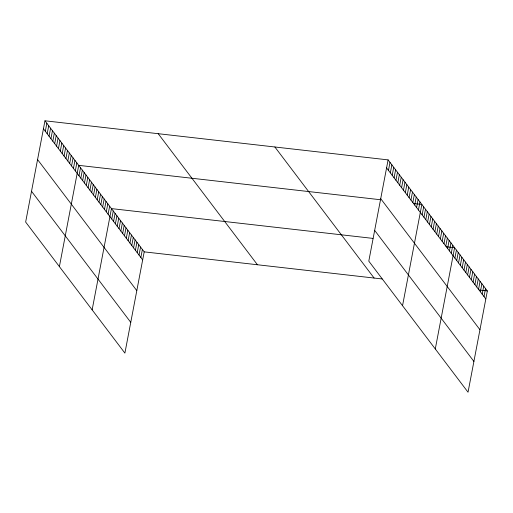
<?xml version="1.0" encoding="UTF-8"?>
<svg xmlns="http://www.w3.org/2000/svg" width="513" height="513" viewBox="0 0 513 513"><rect width="100%" height="100%" fill="white"/><g stroke="black" fill="none" stroke-linecap="round" stroke-linejoin="round"><path stroke-width="0.77" d="M44.964 120.792L25.65 222.046L124.89 353.111L144.204 251.857L44.964 120.792L388.11 159.889L487.35 290.954L468.036 392.208L368.796 261.143L388.11 159.889M45.311 131.283L46.837 123.267M47.183 133.758L48.716 125.743M49.062 136.234L50.588 128.218M50.934 138.709L52.461 130.693M52.807 141.184L54.34 133.168M54.686 143.659L56.212 135.65M56.558 146.134L58.084 138.125M58.431 148.61L59.963 140.6M60.31 151.091L61.836 143.076M62.182 153.567L63.708 145.551M64.054 156.042L65.587 148.026M65.933 158.517L67.46 150.501M67.806 160.992L69.332 152.977M69.678 163.467L71.211 155.452M71.557 165.943L73.083 157.927M73.43 168.418L74.956 160.402M75.302 170.893L76.835 162.877M59.393 266.613L78.707 165.353L380.678 199.762M78.996 175.773L80.528 167.757M80.817 178.171L82.343 170.162M82.638 180.576L84.164 172.56M84.453 182.981L85.985 174.965M86.274 185.385L87.8 177.37M88.095 187.784L89.621 179.768M89.916 190.188L91.442 182.173M91.731 192.593L93.263 184.577M93.552 194.991L95.078 186.982M95.373 197.396L96.899 189.38M97.188 199.801L98.72 191.785M99.009 202.205L100.542 194.19M100.83 204.604L102.356 196.588M102.651 207.008L104.177 198.993M104.466 209.413L105.999 201.397M106.287 211.811L107.813 203.802M108.108 214.216L109.635 206.2M92.141 309.858L111.456 208.605L372.983 238.404M111.744 219.019L113.277 211.01M113.565 221.424L115.092 213.408M115.387 223.828L116.913 215.813M117.201 226.233L118.734 218.217M119.022 228.631L120.549 220.616M120.844 231.036L122.37 223.02M122.665 233.441L124.191 225.425M124.479 235.839L126.012 227.83M126.301 238.244L127.827 230.228M128.122 240.648L129.648 232.633M129.936 243.047L131.469 235.037M131.758 245.451L133.29 237.436M133.579 247.856L135.105 239.84M135.4 250.261L136.926 242.245M137.215 252.659L138.747 244.643M139.036 255.064L140.562 247.048M140.857 257.468L142.383 249.453M388.456 170.38L389.989 162.364M390.335 172.855L391.861 164.84M392.208 175.331L393.734 167.315M394.08 177.806L395.613 169.79M395.953 180.281L397.485 172.265M397.832 182.756L399.358 174.741M399.704 185.231L401.237 177.222M401.576 187.707L403.109 179.697M403.455 190.182L404.981 182.173M405.328 192.664L406.854 184.648M407.2 195.139L408.733 187.123M409.079 197.614L410.605 189.598M410.951 200.089L412.478 192.074M412.824 202.564L414.357 194.549M414.703 205.04L416.229 197.024M416.575 207.515L418.101 199.499M418.448 209.99L419.98 201.975M402.538 305.703L421.853 204.45L413.767 203.526M422.141 214.87L423.674 206.854M423.962 217.268L425.489 209.259M425.784 219.673L427.31 211.657M427.605 222.078L429.131 214.062M429.419 224.482L430.952 216.467M431.241 226.881L432.767 218.865M433.062 229.285L434.588 221.27M434.877 231.69L436.409 223.674M436.698 234.088L438.23 226.079M438.519 236.493L440.045 228.477M440.34 238.898L441.866 230.882M442.155 241.296L443.687 233.287M443.976 243.701L445.502 235.685M445.797 246.105L447.323 238.09M447.612 248.51L449.144 240.494M449.433 250.908L450.965 242.893M451.254 253.313L452.78 245.297M435.287 348.955L454.601 247.702L446.515 246.779M454.89 258.116L456.423 250.107M456.711 260.521L458.237 252.505M458.532 262.925L460.058 254.91M460.347 265.324L461.88 257.314M462.168 267.728L463.701 259.713M463.989 270.133L465.515 262.117M465.81 272.538L467.337 264.522M467.625 274.936L469.158 266.92M469.446 277.341L470.979 269.325M471.267 279.745L472.794 271.73M473.089 282.144L474.615 274.134M474.903 284.548L476.436 276.533M476.724 286.953L478.251 278.937M478.546 289.358L480.072 281.342M480.36 291.756L481.893 283.74M482.182 294.161L483.714 286.145M484.003 296.565L485.529 288.55M144.204 251.857L382.198 278.969M479.264 290.031L487.35 290.954M386.584 167.905L485.824 298.964M380.717 198.672L479.95 329.737M374.663 230.375L473.903 361.434M274.872 146.987L374.112 278.052M158.203 133.694L257.443 264.759M43.438 128.808L142.672 259.867M37.564 159.575L136.804 290.64M31.517 191.278L130.757 322.344"/></g></svg>
